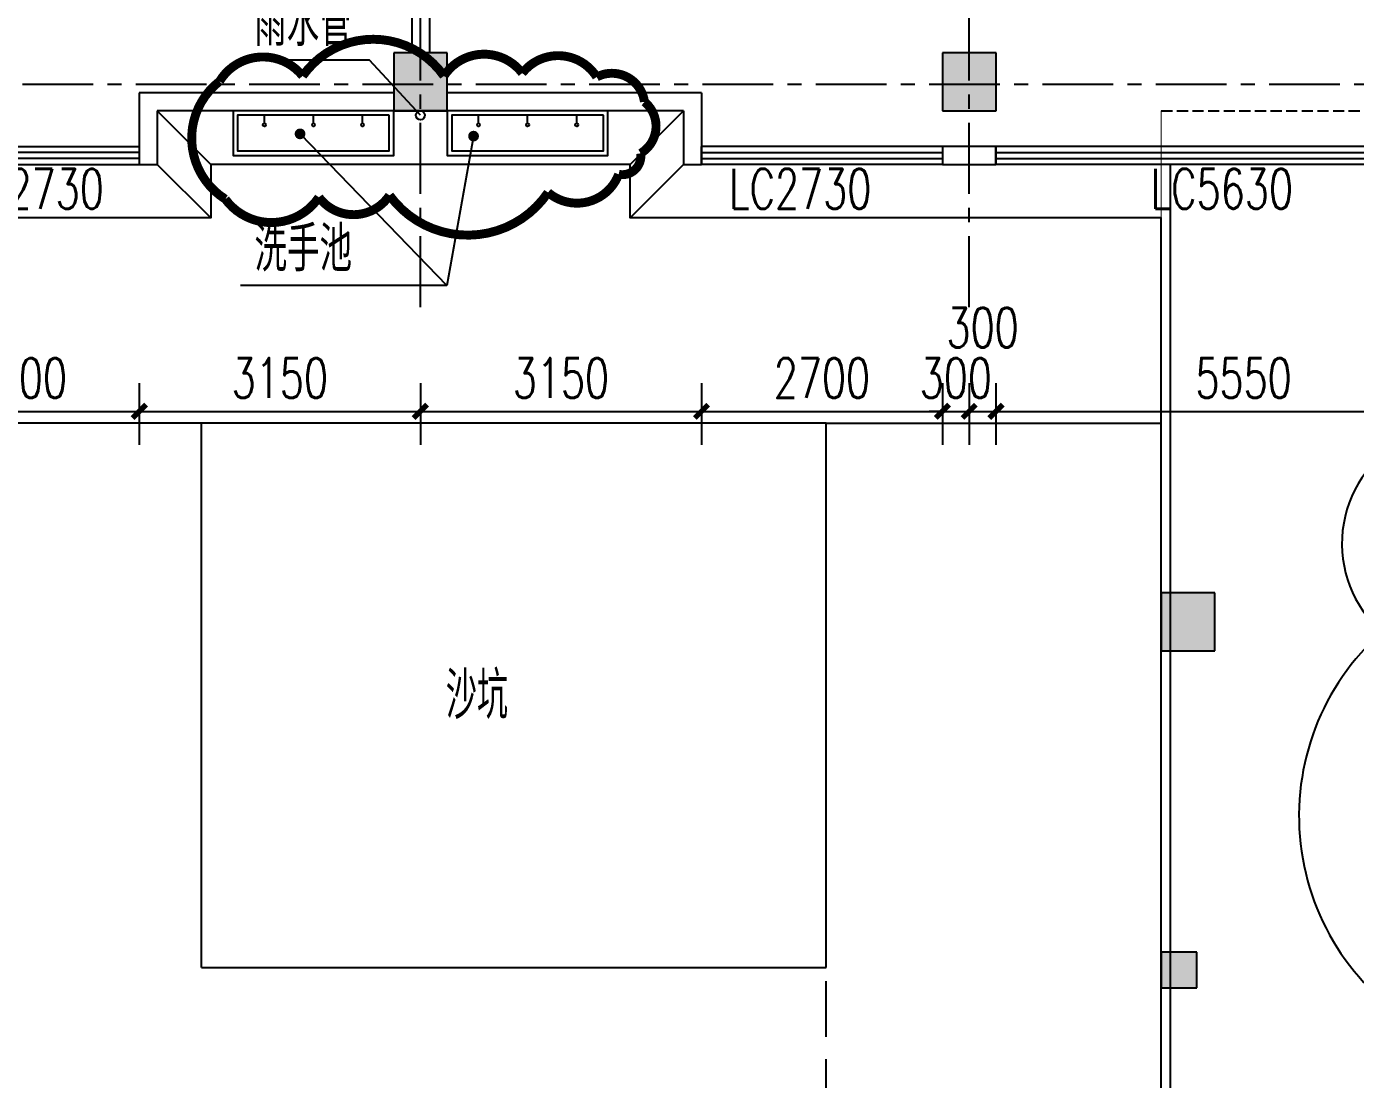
# Model space of a CAD drawing. Header units: millimetres. Extents: x -1048436 to -185795, y -983427 to 400387.
# Drawn here: x -715326 to -700435, y -456270 to -444474 of the extents above; entities that cross this region are included whole.
import ezdxf

# ---------------------------------------------------------------- set-up
doc = ezdxf.new("R2010")
doc.units = ezdxf.units.MM
doc.header["$LTSCALE"] = 500
for name, pattern in [('DASH', [0.35, 0.25, -0.1]), ('HIDDEN2', [0.1875, 0.125, -0.0625]), ('一层轴网$0$CENTER', [50.8, 31.75, -6.35, 6.35, -6.35])]:
    doc.linetypes.add(name, pattern=pattern)
for name, color, linetype in [('COLUMN', 254, 'Continuous'), ('DIM_LEAD', 3, 'Continuous'), ('PUB_DIM', 3, 'Continuous'), ('PUB_HATCH', 8, 'Continuous'), ('PUB_TEXT', 7, 'Continuous'), ('WINDOW', 4, 'Continuous'), ('WINDOW_TEXT', 7, 'Continuous'), ('一层轴网$0$建-轴线', 1, '一层轴网$0$CENTER'), ('体育场', 9, 'HIDDEN2'), ('建-墙', 254, 'Continuous'), ('建-屋面-排水沟落水口', 175, 'Continuous'), ('建-文字', 4, 'Continuous'), ('建-洁具', 55, 'Continuous'), ('景-平面-绿化填充', 56, 'Continuous')]:
    doc.layers.add(name, color=color, linetype=linetype)
doc.layers.add('建-非打-01', color=6, linetype='Continuous', plot=False)
doc.layers.add('建-非打-02', color=6, linetype='Continuous', plot=False)
doc.styles.add('_TCH_DIM', font='SIMPLEX', dxfattribs={"bigfont": 'GBCBIG'})
doc.styles.add('_TCH_DIM_T3', font='SIMPLEX', dxfattribs={"width": 0.705882, "bigfont": 'GBCBIG'})
doc.styles.add('_TCH_WINDOW', font='SIMPLEX', dxfattribs={"height": 3.5, "bigfont": 'GBCBIG'})
doc.styles.add('XD2008', font='xd-hzs.shx', dxfattribs={"width": 0.7, "bigfont": 'xd-hztxt.shx'})
doc.dimstyles.new('_TCH_ARCH&&150', dxfattribs={"dimtxt": 446.25, "dimasz": 150, "dimexe": 375, "dimexo": 450, "dimgap": 150, "dimtad": 1, "dimdec": 0, "dimzin": 0, "dimdsep": 46, "dimtxsty": '_TCH_DIM_T3', "dimblk": 'ARCHTICK', "dimcen": 0.09, "dimclrt": 7, "dimazin": 2, "dimtfac": 1, "dimtdec": 0, "dimtix": 1, "dimtmove": 2, "dimatfit": 3, "dimldrblk": 'ARCHTICK', "dimfxl": 1, "dimtolj": 1, "dimtzin": 0, "dimarcsym": 0})

# ---------------------------------------------------------------- blocks, each defined once
blk = doc.blocks.new('fdhgh')
at = {"layer": '景-平面-绿化填充'}
h = blk.add_hatch(dxfattribs=at)
h.set_pattern_fill('GRASS', color=256, scale=500, style=0)
h.set_pattern_definition([(90, (-26937.1, -803185.1), (-997.7955, 997.7955), [264.5807, -1731.0102]), (45, (-26937.1, -803185.1), (-997.7962, 997.7962), [264.5807, -1146.5161]), (135, (-26937.1, -803185.1), (-997.7962, -997.7962), [264.5807, -1146.5161])])
edge = h.paths.add_edge_path()
edge.add_line((-1391918, -533384), (-1391918, -500074))
edge.add_line((-1391918, -500074), (-1392920, -492192))
edge.add_line((-1392920, -492192), (-1460021, -492192))
edge.add_line((-1460021, -492192), (-1460021, -494283))
edge.add_arc((-1458021, -494283), 2000, 180, 270)
edge.add_line((-1458021, -496283), (-1434821, -496283))
edge.add_line((-1434821, -496283), (-1434821, -501283))
edge.add_line((-1434821, -501283), (-1452821, -501283))
edge.add_line((-1452821, -501283), (-1452821, -499283))
edge.add_line((-1452821, -499283), (-1458021, -499283))
edge.add_arc((-1458021, -501283), 2000, 90, 180)
edge.add_line((-1460021, -501283), (-1460021, -502283))
edge.add_line((-1460021, -502283), (-1406458, -502283))
edge.add_line((-1406458, -502283), (-1405476, -509988))
edge.add_line((-1405476, -509988), (-1405271, -509962))
edge.add_arc((-1405406, -508971), 1000, 277.7235, 360)
edge.add_line((-1404406, -508971), (-1404666, -506861))
edge.add_line((-1404666, -506861), (-1395440, -505688))
edge.add_line((-1395440, -505688), (-1393762, -518881))
edge.add_line((-1393762, -518881), (-1399615, -519626))
edge.add_arc((-1399489, -520618), 1000, 97.2475, 187.2475)
edge.add_line((-1400481, -520744), (-1400418, -521240))
edge.add_line((-1400418, -521240), (-1393573, -520369))
edge.add_line((-1393573, -520369), (-1391918, -533384))
edge = h.paths.add_edge_path()
edge.add_line((-1460644, -592730), (-1436235, -592730))
edge.add_line((-1436235, -592730), (-1436235, -590271))
edge.add_line((-1436235, -590271), (-1440973, -590271))
edge.add_line((-1440973, -590271), (-1440973, -582660))
edge.add_line((-1440973, -582660), (-1449771, -582659))
edge.add_line((-1449771, -582659), (-1449771, -583259))
edge.add_line((-1449771, -583259), (-1463873, -583259))
edge.add_line((-1463873, -583259), (-1463873, -584960))
edge.add_line((-1463873, -584960), (-1474580, -584960))
edge.add_line((-1474580, -584960), (-1476321, -583426))
edge.add_line((-1476321, -583426), (-1476321, -574192))
edge.add_line((-1476321, -574192), (-1481371, -574192))
edge.add_line((-1481371, -574192), (-1481371, -577350))
edge.add_arc((-1472371, -577350), 9000, 180, 247.0886)
edge.add_line((-1475875, -585640), (-1464599, -590406))
edge.add_arc((-1467358, -599627), 9626, 45.7713, 73.3481, ccw=False)
at = {"layer": '体育场', "color": 251, "linetype": 'Continuous'}
for p, q in [((-1426673, -526183), (-1471673, -526183)), ((-1433673, -532283), (-1433673, -526183)), ((-1426673, -526183), (-1422920, -526183)), ((-1426673, -532283), (-1426673, -526183)), ((-1433673, -532283), (-1426673, -532283))]:
    blk.add_line(p, q, dxfattribs=at)
at = {"layer": '体育场', "color": 251, "linetype": 'DASH', "ltscale": 5}
blk.add_lwpolyline([(-1442623, -551560), (-1441673, -551560, 0.414214), (-1426673, -536560), (-1426673, -532283)], format="xyb", dxfattribs=at)
blk = doc.blocks.new('一层轴网')
at = {"layer": '一层轴网$0$建-轴线', "ltscale": 0.05}
blk.add_line((-2650, 59976.4), (54751.3, 59976.4), dxfattribs=at)
for points in [[(42450, 57476.4), (42450, 82276.4)], [(48600, 57476.4), (48600, 82276.4)]]:
    blk.add_lwpolyline(points, dxfattribs=at)
blk = doc.blocks.new('A$C06EE1D4D')
at = {"layer": 'DIM_LEAD'}
for p, q in [((110336, 95668), (108886, 95668)), ((110907, 95051), (110336, 95668))]:
    blk.add_line(p, q, dxfattribs=at)
at = {"layer": '建-屋面-排水沟落水口'}
blk.add_circle((110907, 95051), 50, dxfattribs=at)
at = {"layer": 'PUB_TEXT', "style": '_TCH_DIM'}
blk.add_text('雨水管', height=506.4, dxfattribs=at).set_placement((109043, 95826))
blk = doc.blocks.new('_ArchTick')
at = {"color": 0, "linetype": 'ByBlock', "const_width": 0.4}
blk.add_lwpolyline([(-0.5, -0.5), (0.5, 0.5)], dxfattribs=at)
blk = doc.blocks.new('*D2029')
at = {"layer": 'Defpoints', "color": 0, "transparency": 16777216}
for p in [(-716763, -448018), (-714063, -448018), (-714063, -448785)]:
    blk.add_point(p, dxfattribs=at)
at = {"layer": 'PUB_DIM', "color": 0, "lineweight": -2, "transparency": 16777216}
for p, q in [((-716763, -448468), (-716763, -449160)), ((-714063, -448468), (-714063, -449160)), ((-716763, -448785), (-714063, -448785))]:
    blk.add_line(p, q, dxfattribs=at)
at = {"layer": 'PUB_DIM', "color": 0, "lineweight": -2, "transparency": 16777216, "xscale": 150, "yscale": 150, "zscale": 150, "rotation": 180}
blk.add_blockref('_ArchTick', (-716763, -448785), dxfattribs=at)
at = {"layer": 'PUB_DIM', "color": 0, "lineweight": -2, "transparency": 16777216, "xscale": 150, "yscale": 150, "zscale": 150}
blk.add_blockref('_ArchTick', (-714063, -448785), dxfattribs=at)
at = {"layer": 'PUB_DIM', "color": 7, "transparency": 16777216, "insert": (-715413, -448412), "char_height": 446.2, "attachment_point": 5, "style": '_TCH_DIM_T3'}
blk.add_mtext('\\A1;2700', dxfattribs=at)
blk = doc.blocks.new('*D2030')
at = {"layer": 'Defpoints', "color": 0, "transparency": 16777216}
for p in [(-714063, -448018), (-710913, -448018), (-710913, -448785)]:
    blk.add_point(p, dxfattribs=at)
at = {"layer": 'PUB_DIM', "color": 0, "lineweight": -2, "transparency": 16777216}
for p, q in [((-714063, -448468), (-714063, -449160)), ((-710913, -448468), (-710913, -449160)), ((-714063, -448785), (-710913, -448785))]:
    blk.add_line(p, q, dxfattribs=at)
at = {"layer": 'PUB_DIM', "color": 0, "lineweight": -2, "transparency": 16777216, "xscale": 150, "yscale": 150, "zscale": 150, "rotation": 180}
blk.add_blockref('_ArchTick', (-714063, -448785), dxfattribs=at)
at = {"layer": 'PUB_DIM', "color": 0, "lineweight": -2, "transparency": 16777216, "xscale": 150, "yscale": 150, "zscale": 150}
blk.add_blockref('_ArchTick', (-710913, -448785), dxfattribs=at)
at = {"layer": 'PUB_DIM', "color": 7, "transparency": 16777216, "insert": (-712488, -448412), "char_height": 446.2, "attachment_point": 5, "style": '_TCH_DIM_T3'}
blk.add_mtext('\\A1;3150', dxfattribs=at)
blk = doc.blocks.new('*D2031')
at = {"layer": 'Defpoints', "color": 0, "transparency": 16777216}
for p in [(-710913, -448018), (-707763, -448018), (-707763, -448785)]:
    blk.add_point(p, dxfattribs=at)
at = {"layer": 'PUB_DIM', "color": 0, "lineweight": -2, "transparency": 16777216}
for p, q in [((-710913, -448468), (-710913, -449160)), ((-707763, -448468), (-707763, -449160)), ((-710913, -448785), (-707763, -448785))]:
    blk.add_line(p, q, dxfattribs=at)
at = {"layer": 'PUB_DIM', "color": 0, "lineweight": -2, "transparency": 16777216, "xscale": 150, "yscale": 150, "zscale": 150, "rotation": 180}
blk.add_blockref('_ArchTick', (-710913, -448785), dxfattribs=at)
at = {"layer": 'PUB_DIM', "color": 0, "lineweight": -2, "transparency": 16777216, "xscale": 150, "yscale": 150, "zscale": 150}
blk.add_blockref('_ArchTick', (-707763, -448785), dxfattribs=at)
at = {"layer": 'PUB_DIM', "color": 7, "transparency": 16777216, "insert": (-709338, -448412), "char_height": 446.2, "attachment_point": 5, "style": '_TCH_DIM_T3'}
blk.add_mtext('\\A1;3150', dxfattribs=at)
blk = doc.blocks.new('*D2032')
at = {"layer": 'Defpoints', "color": 0, "transparency": 16777216}
for p in [(-707763, -448018), (-705063, -448018), (-705063, -448785)]:
    blk.add_point(p, dxfattribs=at)
at = {"layer": 'PUB_DIM', "color": 0, "lineweight": -2, "transparency": 16777216}
for p, q in [((-707763, -448468), (-707763, -449160)), ((-705063, -448468), (-705063, -449160)), ((-707763, -448785), (-705063, -448785))]:
    blk.add_line(p, q, dxfattribs=at)
at = {"layer": 'PUB_DIM', "color": 0, "lineweight": -2, "transparency": 16777216, "xscale": 150, "yscale": 150, "zscale": 150, "rotation": 180}
blk.add_blockref('_ArchTick', (-707763, -448785), dxfattribs=at)
at = {"layer": 'PUB_DIM', "color": 0, "lineweight": -2, "transparency": 16777216, "xscale": 150, "yscale": 150, "zscale": 150}
blk.add_blockref('_ArchTick', (-705063, -448785), dxfattribs=at)
at = {"layer": 'PUB_DIM', "color": 7, "transparency": 16777216, "insert": (-706413, -448412), "char_height": 446.2, "attachment_point": 5, "style": '_TCH_DIM_T3'}
blk.add_mtext('\\A1;2700', dxfattribs=at)
blk = doc.blocks.new('*D2033')
at = {"layer": 'Defpoints', "color": 0, "transparency": 16777216}
for p in [(-705063, -448018), (-704763, -448018), (-704763, -448785)]:
    blk.add_point(p, dxfattribs=at)
at = {"layer": 'PUB_DIM', "color": 0, "lineweight": -2, "transparency": 16777216}
for p, q in [((-705063, -448468), (-705063, -449160)), ((-704763, -448468), (-704763, -449160)), ((-705063, -448785), (-705213, -448785)), ((-705063, -448785), (-704763, -448785)), ((-704763, -448785), (-704613, -448785))]:
    blk.add_line(p, q, dxfattribs=at)
at = {"layer": 'PUB_DIM', "color": 0, "lineweight": -2, "transparency": 16777216, "xscale": 150, "yscale": 150, "zscale": 150}
blk.add_blockref('_ArchTick', (-705063, -448785), dxfattribs=at)
at = {"layer": 'PUB_DIM', "color": 0, "lineweight": -2, "transparency": 16777216, "xscale": 150, "yscale": 150, "zscale": 150, "rotation": 180}
blk.add_blockref('_ArchTick', (-704763, -448785), dxfattribs=at)
at = {"layer": 'PUB_DIM', "color": 7, "transparency": 16777216, "insert": (-704913, -448412), "char_height": 446.2, "attachment_point": 5, "style": '_TCH_DIM_T3'}
blk.add_mtext('\\A1;300', dxfattribs=at)
blk = doc.blocks.new('*D2034')
at = {"layer": 'Defpoints', "color": 0, "transparency": 16777216}
for p in [(-704763, -448018), (-704463, -448018), (-704463, -448785)]:
    blk.add_point(p, dxfattribs=at)
at = {"layer": 'PUB_DIM', "color": 0, "lineweight": -2, "transparency": 16777216}
for p, q in [((-704763, -448468), (-704763, -449160)), ((-704463, -448468), (-704463, -449160)), ((-704763, -448785), (-704463, -448785))]:
    blk.add_line(p, q, dxfattribs=at)
at = {"layer": 'PUB_DIM', "color": 0, "lineweight": -2, "transparency": 16777216, "xscale": 150, "yscale": 150, "zscale": 150, "rotation": 180}
blk.add_blockref('_ArchTick', (-704763, -448785), dxfattribs=at)
at = {"layer": 'PUB_DIM', "color": 0, "lineweight": -2, "transparency": 16777216, "xscale": 150, "yscale": 150, "zscale": 150}
blk.add_blockref('_ArchTick', (-704463, -448785), dxfattribs=at)
at = {"layer": 'PUB_DIM', "color": 7, "transparency": 16777216, "insert": (-704613, -447847), "char_height": 446.2, "attachment_point": 5, "style": '_TCH_DIM_T3'}
blk.add_mtext('\\A1;300', dxfattribs=at)
blk = doc.blocks.new('*D2035')
at = {"layer": 'Defpoints', "color": 0, "transparency": 16777216}
for p in [(-704463, -448018), (-698913, -448018), (-698913, -448785)]:
    blk.add_point(p, dxfattribs=at)
at = {"layer": 'PUB_DIM', "color": 0, "lineweight": -2, "transparency": 16777216}
for p, q in [((-704463, -448468), (-704463, -449160)), ((-698913, -448468), (-698913, -449160)), ((-704463, -448785), (-698913, -448785))]:
    blk.add_line(p, q, dxfattribs=at)
at = {"layer": 'PUB_DIM', "color": 0, "lineweight": -2, "transparency": 16777216, "xscale": 150, "yscale": 150, "zscale": 150, "rotation": 180}
blk.add_blockref('_ArchTick', (-704463, -448785), dxfattribs=at)
at = {"layer": 'PUB_DIM', "color": 0, "lineweight": -2, "transparency": 16777216, "xscale": 150, "yscale": 150, "zscale": 150}
blk.add_blockref('_ArchTick', (-698913, -448785), dxfattribs=at)
at = {"layer": 'PUB_DIM', "color": 7, "transparency": 16777216, "insert": (-701688, -448412), "char_height": 446.2, "attachment_point": 5, "style": '_TCH_DIM_T3'}
blk.add_mtext('\\A1;5550', dxfattribs=at)
blk = doc.blocks.new('$TCHSYS$WIN2D')
for p, q in [((-0.5, 0.5), (0.5, 0.5)), ((-0.5, 0.5), (-0.5, -0.5)), ((0.5, 0.5), (0.5, -0.5)), ((0.5, 0.1667), (-0.5, 0.1667)), ((0.5, -0.1667), (-0.5, -0.1667)), ((-0.5, -0.5), (0.5, -0.5))]:
    blk.add_line(p, q)

msp = doc.modelspace()

# ---------------------------------------------------------------- hatches: boundary and pattern name
at = {"layer": 'PUB_HATCH'}
for points in [[(-711211.4, -444767.4), (-711211.4, -445417.4), (-710611.4, -445417.4), (-710611.4, -444767.4)], [(-705061.4, -444767.4), (-705061.4, -445417.4), (-704461.4, -445417.4), (-704461.4, -444767.4)], [(-702611.4, -450817.4), (-702611.4, -451467.4), (-702011.4, -451467.4), (-702011.4, -450817.4)], [(-702611.4, -454843.8), (-702611.4, -455243.8), (-702211.4, -455243.8), (-702211.4, -454843.8)]]:
    msp.add_hatch(color=256, dxfattribs=at).paths.add_polyline_path(points)

# ---------------------------------------------------------------- linework, layer by layer
at = {"layer": 'COLUMN'}
for p, q in [((-711211.4, -444767.4), (-711211.4, -445417.4)), ((-710611.4, -444767.4), (-711211.4, -444767.4)), ((-710611.4, -445417.4), (-710611.4, -444767.4)), ((-705061.4, -444767.4), (-705061.4, -445417.4)), ((-704461.4, -444767.4), (-705061.4, -444767.4)), ((-704461.4, -445417.4), (-704461.4, -444767.4)), ((-711211.4, -445417.4), (-710611.4, -445417.4)), ((-705061.4, -445417.4), (-704461.4, -445417.4)), ((-702611.4, -450817.4), (-702611.4, -451467.4)), ((-702011.4, -450817.4), (-702611.4, -450817.4)), ((-702011.4, -451467.4), (-702011.4, -450817.4)), ((-702611.4, -451467.4), (-702011.4, -451467.4)), ((-702611.4, -454843.8), (-702611.4, -455243.8)), ((-702211.4, -454843.8), (-702611.4, -454843.8)), ((-702211.4, -455243.8), (-702211.4, -454843.8)), ((-702611.4, -455243.8), (-702211.4, -455243.8))]:
    msp.add_line(p, q, dxfattribs=at)
at = {"layer": 'DIM_LEAD'}
for p, q in [((-712261.3, -445676), (-710616.6, -447375.6)), ((-710317.2, -445701.7), (-710616.6, -447375.6)), ((-710317.2, -445701.7), (-710616.6, -447375.6)), ((-710616.6, -447375.6), (-712930.2, -447375.6))]:
    msp.add_line(p, q, dxfattribs=at)
at = {"layer": 'DIM_LEAD', "const_width": 60}
for points in [[(-712282.2, -445654.5, 1), (-712240.4, -445697.6, 1)], [(-710311.9, -445672.2, 1), (-710322.5, -445731.2, 1)], [(-710311.9, -445672.2, 1), (-710322.5, -445731.2, 1)]]:
    msp.add_lwpolyline(points, format="xyb", close=True, dxfattribs=at)
at = {"layer": '建-墙'}
for p, q in [((-711010.6, -438867.4), (-711010.6, -444767.4)), ((-710810.6, -438867.4), (-710810.6, -444767.4)), ((-714062.7, -445217.6), (-714062.7, -445817.6)), ((-711211.4, -445217.6), (-714062.7, -445217.6)), ((-707762.7, -445217.6), (-710611.4, -445217.6)), ((-707762.7, -445217.6), (-707762.7, -445817.6)), ((-713862.7, -445417.6), (-713862.7, -446017.6)), ((-710912.7, -445417.6), (-713862.7, -445417.6)), ((-707962.7, -445417.6), (-710912.7, -445417.6)), ((-707962.7, -445417.6), (-707962.7, -446017.6)), ((-714062.7, -445817.6), (-714062.7, -446017.6)), ((-707762.7, -446017.6), (-707762.7, -445817.6)), ((-704462.7, -445817.6), (-705062.7, -445817.6)), ((-705062.7, -445817.6), (-705062.7, -446017.6)), ((-704462.7, -446017.6), (-704462.7, -445817.6)), ((-714062.7, -446017.6), (-713862.7, -446017.6)), ((-707962.7, -446017.6), (-707762.7, -446017.6)), ((-705062.7, -446017.6), (-704462.7, -446017.6))]:
    msp.add_line(p, q, dxfattribs=at)
at = {"layer": '建-墙', "linetype": 'DASH'}
msp.add_line((-702610.9, -445417.6), (-698911.4, -445417.4), dxfattribs=at)
at = {"layer": '建-墙', "linetype": 'DASH', "const_width": 10}
msp.add_lwpolyline([(-707520, -476925.7, 0.2039591), (-702611.7, -465394.9), (-702610.9, -445417.6)], format="xyb", dxfattribs=at)
at = {"layer": '建-墙', "ltscale": 2000}
msp.add_lwpolyline([(-702511.2, -446017.6), (-702512.6, -481393.9), (-722337.1, -481394.6)], dxfattribs=at)
at = {"layer": '建-屋面-排水沟落水口'}
for p, q in [((-713262.7, -446017.6), (-713862.7, -445417.6)), ((-708562.7, -446017.6), (-707962.7, -445417.6)), ((-713862.7, -446017.6), (-713262.7, -446617.6)), ((-708562.7, -446617.6), (-707962.7, -446017.6))]:
    msp.add_line(p, q, dxfattribs=at)
msp.add_lwpolyline([(-705569.6, -474662.8, 0.1556923), (-702611.7, -465394.9), (-702611, -446617.8), (-708562.7, -446617.6), (-708562.7, -446017.6), (-713262.7, -446017.6), (-713262.7, -446617.6), (-723712.7, -446617.6), (-723712.7, -446017.6), (-728862.7, -446017.5), (-728862.7, -446617.5), (-736012.7, -446617.6), (-736012.7, -446017.6), (-747212.4, -446017.5)], format="xyb", dxfattribs=at)
at = {"layer": '建-洁具'}
for p, q in [((-712661.4, -445557.4), (-712661.4, -445467.4)), ((-712111.4, -445557.4), (-712111.4, -445467.4)), ((-711561.4, -445557.4), (-711561.4, -445467.4)), ((-710261.4, -445557.4), (-710261.4, -445467.4)), ((-709711.4, -445557.4), (-709711.4, -445467.4)), ((-709161.4, -445557.4), (-709161.4, -445467.4))]:
    msp.add_line(p, q, dxfattribs=at)
for points in [[(-711211.4, -445417.4), (-713011.4, -445417.4), (-713011.4, -445917.4), (-711211.4, -445917.4)], [(-708811.4, -445417.4), (-710611.4, -445417.4), (-710611.4, -445917.4), (-708811.4, -445917.4)]]:
    msp.add_lwpolyline(points, close=True, dxfattribs=at)
for points in [[(-711261.4, -445467.4), (-712961.4, -445467.4), (-712961.4, -445867.4), (-711261.4, -445867.4), (-711261.4, -445467.4), (-711261.4, -445467.4)], [(-708861.4, -445467.4), (-710561.4, -445467.4), (-710561.4, -445867.4), (-708861.4, -445867.4), (-708861.4, -445467.4), (-708861.4, -445467.4)]]:
    msp.add_lwpolyline(points, dxfattribs=at)
for centre in [(-712661.4, -445574.9), (-712111.4, -445574.9), (-711561.4, -445574.9), (-710261.4, -445574.9), (-709711.4, -445574.9), (-709161.4, -445574.9)]:
    msp.add_circle(centre, 17.5, dxfattribs=at)
at = {"layer": '建-非打-01'}
msp.add_lwpolyline([(-699896.9, -449107.1, 0.5205671), (-700139.1, -451258, 0.5205671), (-699628.1, -455738.6, 0.5205671)], format="xyb", dxfattribs=at)
at = {"layer": '建-非打-02', "const_width": 100}
msp.add_lwpolyline([(-713163.7, -445087.3, -0.5205671), (-712232.2, -445028.2, -0.5205671), (-710648.8, -445028.2, -0.5205671), (-709771.4, -444996.1, -0.5205671), (-708936.9, -445038.9, -0.5205671), (-708401.9, -445316.9, -0.5205671), (-708444.7, -445894.2, -0.5205671), (-708690.8, -446129.4, -0.5205671), (-709482.5, -446332.5, -0.5205671), (-711258.6, -446364.6, -0.5205671), (-712050.3, -446386, -0.5205671), (-713098.9, -446407.4, -0.5205671)], format="xyb", close=True, dxfattribs=at)

# ---------------------------------------------------------------- block references
for name, p in [('fdhgh', (720308.8, 77265.7)), ('一层轴网', (-753362.7, -505094)), ('A$C06EE1D4D', (-821819.6, -540518.5))]:
    msp.add_blockref(name, p)
at = {"layer": 'WINDOW'}
ref = msp.add_blockref('$TCHSYS$WIN2D', (-715412.7, -445917.6), dxfattribs=dict(at, xscale=-2700, yscale=-200, zscale=-2700, rotation=180.0000000000125))
ref.add_attrib('A', 'LC2730', (-716052.7, -446515.7), dxfattribs={"layer": 'WINDOW_TEXT', "height": 446.25, "style": '_TCH_WINDOW', "width": 0.705882})
ref = msp.add_blockref('$TCHSYS$WIN2D', (-706412.7, -445917.6), dxfattribs=dict(at, xscale=-2700, yscale=200, zscale=-2700, rotation=359.9999999999123))
ref.add_attrib('A', 'LC2730', (-707452.7, -446515.7), dxfattribs={"layer": 'WINDOW_TEXT', "height": 446.25, "style": '_TCH_WINDOW', "width": 0.705882})
ref = msp.add_blockref('$TCHSYS$WIN2D', (-701687.7, -445917.6), dxfattribs=dict(at, xscale=-5550, yscale=200, zscale=-5550, rotation=359.9999999999123))
ref.add_attrib('A', 'LC5630', (-702727.7, -446515.7), dxfattribs={"layer": 'WINDOW_TEXT', "height": 446.25, "style": '_TCH_WINDOW', "width": 0.705882})

# ---------------------------------------------------------------- texts
at = {"layer": 'PUB_TEXT', "style": '_TCH_DIM'}
msp.add_text('洗手池', height=506.38, dxfattribs=at).set_placement((-712772.7, -447218.1))
at = {"layer": '建-文字', "style": 'XD2008', "width": 0.7}
msp.add_text('沙坑', height=525, dxfattribs=at).set_placement((-710628.2, -452228.4))

# ---------------------------------------------------------------- dimensions: what is measured, and where the dimension line sits
at = {"layer": 'PUB_DIM'}
dim = msp.add_linear_dim(base=(-704462.7, -448784.7), p1=(-704762.7, -448018.3), p2=(-704462.7, -448018.3), angle=0, dimstyle='_TCH_ARCH&&150', dxfattribs=at)
dim.commit()
dim.dimension.update_dxf_attribs({"geometry": '*D2034', "text_midpoint": (-704612.7, -447847.2), "dimtype": 129})
for p1, p2, picture, middle in [((-716762.7, -448018.3), (-714062.7, -448018.3), '*D2029', (-715412.7, -448411.6)), ((-714062.7, -448018.3), (-710912.7, -448018.3), '*D2030', (-712487.7, -448411.6)), ((-710912.7, -448018.3), (-707762.7, -448018.3), '*D2031', (-709337.7, -448411.6)), ((-707762.7, -448018.3), (-705062.7, -448018.3), '*D2032', (-706412.7, -448411.6)), ((-705062.7, -448018.3), (-704762.7, -448018.3), '*D2033', (-704912.7, -448411.6)), ((-704462.7, -448018.3), (-698912.6, -448018.3), '*D2035', (-701687.6, -448411.6))]:
    dim = msp.add_aligned_dim(p1=p1, p2=p2, distance=-766.4, dimstyle='_TCH_ARCH&&150', dxfattribs=at)
    dim.commit()
    dim.dimension.update_dxf_attribs({"geometry": picture, "text_midpoint": middle})

doc.saveas('drawing.dxf')
